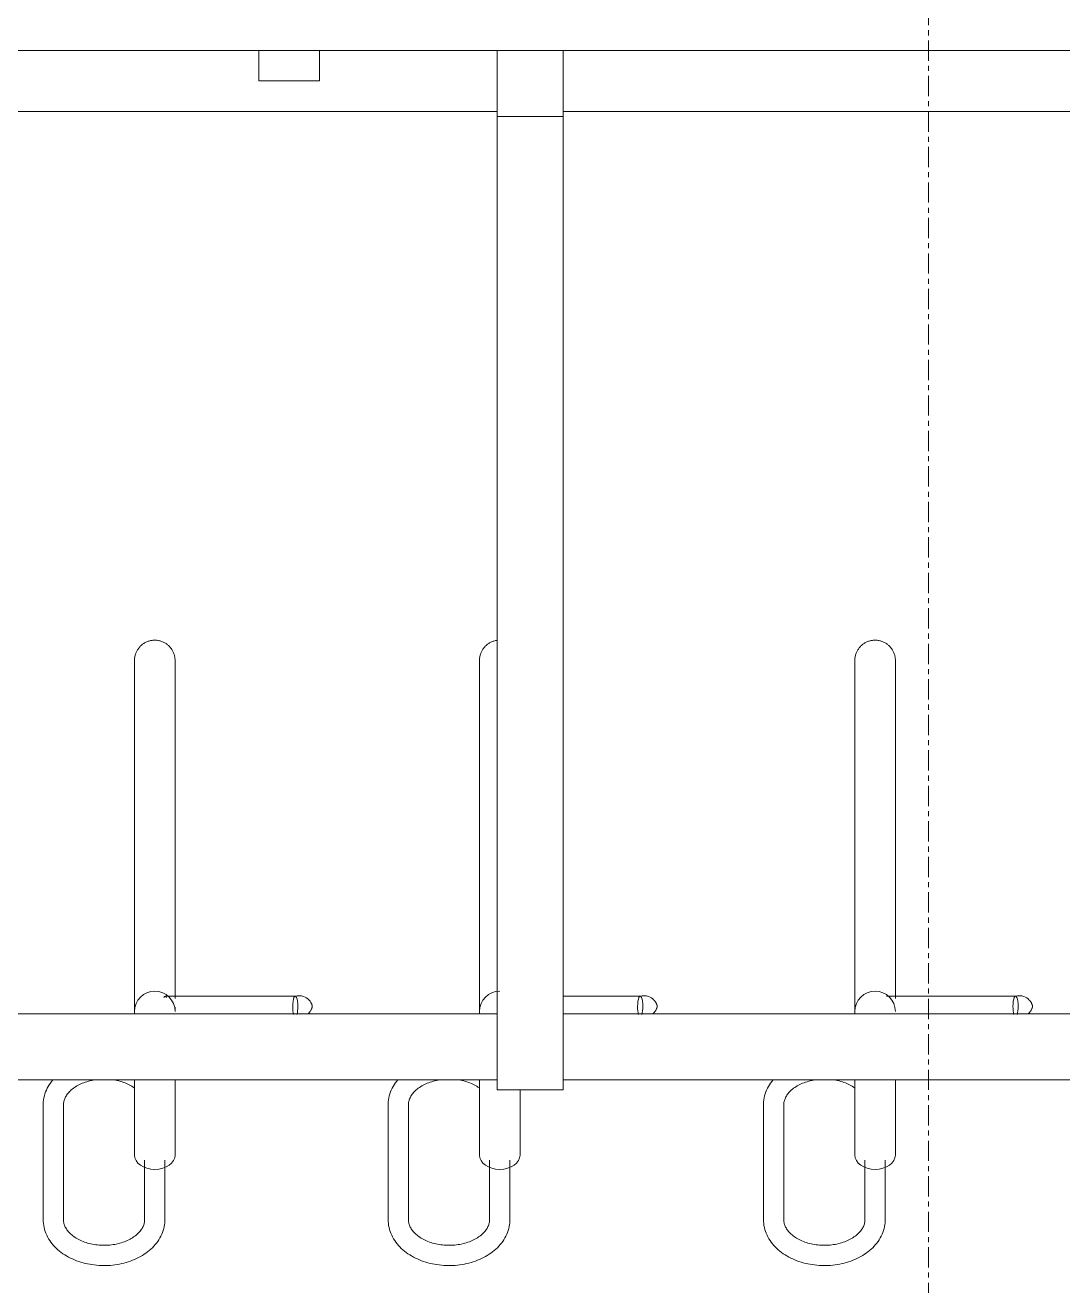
# Model space of a CAD drawing. Header units: inches. Extents: x 3268 to 7018, y 976 to 6708.
# Drawn here: x 4904.24 to 4929.81, y 3777.7 to 3808.77 of the extents above; entities that cross this region are included whole.
import ezdxf

# ---------------------------------------------------------------- set-up
doc = ezdxf.new("R2010")
doc.units = ezdxf.units.IN
doc.header["$MEASUREMENT"] = 0
doc.linetypes.add('Grid Line 1_2_', pattern=[0.875, 0.5, -0.125, 0.125, -0.125])
for name, color, linetype, lineweight in [('A-GENM', 13, 'Continuous', 9), ('I-WALL', 2, 'Continuous', 9), ('S-COLS', 52, 'Continuous', 9), ('S-GRID', 1, 'Continuous', 9)]:
    doc.layers.add(name, color=color, linetype=linetype, lineweight=lineweight)

# ---------------------------------------------------------------- blocks, each defined once
blk = doc.blocks.new('WSP_5 Points - Structure_2022_rvt-1-Overall Retail Plan Opt 2')
at = {"layer": 'S-COLS'}
h = blk.add_hatch(dxfattribs=at)
h.set_pattern_fill('FP_8', color=256, style=0, pattern_type=2)
h.set_pattern_definition([(50, (0, 0), (110.1714, -9.6389), [11.52, -126.72]), (355, (0, 0), (-21.3124, 115.5371), [9.216, -101.376]), (100.451, (9.18, -0.8), (88.86, 105.8975), [9.79, -107.695]), (46.184, (0, 30.72), (163.9282, -25.425), [17.28, -190.08]), (96.636, (13.66, 28.6), (143.563, 149.6257), [14.686, -161.543]), (351.184, (0, 30.72), (143.5647, 149.6237), [13.824, -152.064]), (21, (15.36, 23.04), (91.6851, -61.8426), [11.52, -126.72]), (326, (15.36, 23.04), (37.3733, 111.3835), [9.216, -101.376]), (71.451, (23, 17.89), (129.0588, 49.5399), [9.79, -107.695]), (37.5, (0, 0), (1.8676, 51.13223), [5.069, -95.078, 5.069, -97.843, -101.76]), (37.5, (0, 0), (1.8676, 51.13223), [-203.059, 5.069, -96.691]), (7.5, (0, 0), (40.4072, 60.5815), [5.069, -53.606, 5.069, -92.774, -38.784]), (7.5, (0, 0), (40.4072, 60.5815), [-156.518, 5.069, -33.715]), (327.5, (-34.253, 0), (81.99473, -3.46427), [5.069, -33.331, 5.069, -114.739, -158.976]), (327.5, (-34.253, 0), (81.99473, -3.46427), [-158.208, 5.069, -153.907]), (317.5, (-49.61, 0), (89.577, 15.37635), [5.069, -44.851, 5.069, -74.496, -112.896]), (317.5, (-49.61, 0), (89.577, 15.37635), [-129.485, 5.069, -107.827])])
h.paths.add_polyline_path([(4951, 3808.149), (4951, 3838.149), (4879, 3838.149), (4879, 3808.149), (4949.798, 3808.149)])
at = {"layer": 'S-COLS', "color": 250, "lineweight": 13}
for p, q in [((4885.5, 3808.149), (4915.875, 3808.149)), ((4917.5, 3808.149), (4947.875, 3808.149))]:
    blk.add_line(p, q, dxfattribs=at)
blk = doc.blocks.new('Bike File Wall - as Specified-V156-Overall Retail Plan Opt 2')
at = {"layer": 'A-GENM'}
for p, q in [((4915.875, 3806.524), (4915.875, 3808.149)), ((4917.5, 3808.149), (4915.875, 3808.149)), ((4917.5, 3808.149), (4917.5, 3806.524)), ((4915.875, 3782.524), (4915.875, 3806.524)), ((4915.875, 3806.524), (4917.5, 3806.524)), ((4917.5, 3806.524), (4917.5, 3782.524)), ((4906.938, 3792.234), (4906.938, 3785.34)), ((4906.938, 3792.234), (4906.938, 3784.399)), ((4907.938, 3785.34), (4907.938, 3792.234)), ((4907.938, 3784.803), (4907.938, 3792.234)), ((4915.438, 3792.234), (4915.438, 3785.34)), ((4915.438, 3792.234), (4915.438, 3784.399)), ((4924.688, 3792.234), (4924.688, 3785.34)), ((4924.688, 3792.234), (4924.688, 3784.399)), ((4925.688, 3785.34), (4925.688, 3792.234)), ((4925.688, 3784.803), (4925.688, 3792.234)), ((4910.9, 3784.836), (4907.696, 3784.836)), ((4919.4, 3784.836), (4917.5, 3784.836)), ((4928.65, 3784.836), (4925.471, 3784.836)), ((4915.875, 3784.399), (4885.5, 3784.399)), ((4947.875, 3784.399), (4917.5, 3784.399)), ((4915.875, 3782.774), (4885.5, 3782.774)), ((4906.938, 3782.774), (4906.938, 3780.92)), ((4907.938, 3780.92), (4907.938, 3782.774)), ((4915.438, 3782.774), (4915.438, 3780.92)), ((4947.875, 3782.774), (4917.5, 3782.774)), ((4924.688, 3782.774), (4924.688, 3780.92)), ((4925.688, 3780.92), (4925.688, 3782.774)), ((4915.875, 3782.524), (4917.5, 3782.524)), ((4916.438, 3780.92), (4916.438, 3782.524)), ((4904.688, 3782.158), (4904.688, 3779.329)), ((4905.188, 3779.329), (4905.188, 3782.158)), ((4913.188, 3782.158), (4913.188, 3779.329)), ((4913.688, 3779.329), (4913.688, 3782.158)), ((4922.438, 3782.158), (4922.438, 3779.329)), ((4922.938, 3779.329), (4922.938, 3782.158)), ((4907.188, 3780.791), (4907.188, 3779.329)), ((4907.688, 3779.329), (4907.688, 3780.791)), ((4915.688, 3780.791), (4915.688, 3779.329)), ((4916.188, 3779.329), (4916.188, 3780.791)), ((4924.938, 3780.791), (4924.938, 3779.329)), ((4925.438, 3779.329), (4925.438, 3780.791))]:
    blk.add_line(p, q, dxfattribs=at)
at = {"layer": 'A-GENM', "flags": 128}
for points in [[(4906.938, 3793.113), (4906.938, 3793.133), (4906.939, 3793.153), (4906.941, 3793.173), (4906.944, 3793.192), (4906.948, 3793.212), (4906.952, 3793.232), (4906.957, 3793.251), (4906.963, 3793.27), (4906.97, 3793.289), (4906.977, 3793.307), (4906.985, 3793.326), (4906.994, 3793.344), (4907.004, 3793.361), (4907.014, 3793.378), (4907.025, 3793.395), (4907.037, 3793.411), (4907.049, 3793.427), (4907.062, 3793.442), (4907.075, 3793.457), (4907.089, 3793.471), (4907.104, 3793.485), (4907.119, 3793.498), (4907.135, 3793.511), (4907.151, 3793.522), (4907.168, 3793.533), (4907.185, 3793.544), (4907.202, 3793.554), (4907.22, 3793.563), (4907.238, 3793.571), (4907.257, 3793.579), (4907.275, 3793.586), (4907.294, 3793.592), (4907.314, 3793.597), (4907.333, 3793.602), (4907.353, 3793.605), (4907.373, 3793.608), (4907.393, 3793.611), (4907.412, 3793.612), (4907.432, 3793.613), (4907.452, 3793.613), (4907.472, 3793.612), (4907.492, 3793.61), (4907.512, 3793.607), (4907.532, 3793.604), (4907.551, 3793.6), (4907.571, 3793.595), (4907.59, 3793.589), (4907.609, 3793.583), (4907.628, 3793.575), (4907.646, 3793.567), (4907.664, 3793.559), (4907.682, 3793.549), (4907.699, 3793.539), (4907.716, 3793.528), (4907.732, 3793.517), (4907.748, 3793.505), (4907.763, 3793.492), (4907.778, 3793.479), (4907.793, 3793.465), (4907.807, 3793.45), (4907.82, 3793.435), (4907.832, 3793.42), (4907.844, 3793.404), (4907.856, 3793.387), (4907.866, 3793.37), (4907.876, 3793.353), (4907.886, 3793.335), (4907.894, 3793.317), (4907.902, 3793.299), (4907.909, 3793.28), (4907.915, 3793.261), (4907.921, 3793.242), (4907.926, 3793.223), (4907.93, 3793.203), (4907.933, 3793.183), (4907.935, 3793.163), (4907.937, 3793.144), (4907.938, 3793.124), (4907.938, 3793.113)], [(4915.438, 3793.113), (4915.438, 3793.133), (4915.439, 3793.153), (4915.441, 3793.173), (4915.444, 3793.192), (4915.448, 3793.212), (4915.452, 3793.232), (4915.457, 3793.251), (4915.463, 3793.27), (4915.47, 3793.289), (4915.477, 3793.307), (4915.485, 3793.326), (4915.494, 3793.344), (4915.504, 3793.361), (4915.514, 3793.378), (4915.525, 3793.395), (4915.537, 3793.411), (4915.549, 3793.427), (4915.562, 3793.442), (4915.575, 3793.457), (4915.589, 3793.471), (4915.604, 3793.485), (4915.619, 3793.498), (4915.635, 3793.511), (4915.651, 3793.522), (4915.668, 3793.533), (4915.685, 3793.544), (4915.702, 3793.554), (4915.72, 3793.563), (4915.738, 3793.571), (4915.757, 3793.579), (4915.775, 3793.586), (4915.794, 3793.592), (4915.814, 3793.597), (4915.833, 3793.602), (4915.853, 3793.605), (4915.873, 3793.608)], [(4924.688, 3793.113), (4924.688, 3793.133), (4924.689, 3793.153), (4924.691, 3793.173), (4924.694, 3793.192), (4924.698, 3793.212), (4924.702, 3793.232), (4924.707, 3793.251), (4924.713, 3793.27), (4924.72, 3793.289), (4924.727, 3793.307), (4924.735, 3793.326), (4924.744, 3793.344), (4924.754, 3793.361), (4924.764, 3793.378), (4924.775, 3793.395), (4924.787, 3793.411), (4924.799, 3793.427), (4924.812, 3793.442), (4924.825, 3793.457), (4924.839, 3793.471), (4924.854, 3793.485), (4924.869, 3793.498), (4924.885, 3793.511), (4924.901, 3793.522), (4924.918, 3793.533), (4924.935, 3793.544), (4924.952, 3793.554), (4924.97, 3793.563), (4924.988, 3793.571), (4925.007, 3793.579), (4925.025, 3793.586), (4925.044, 3793.592), (4925.064, 3793.597), (4925.083, 3793.602), (4925.103, 3793.605), (4925.123, 3793.608), (4925.143, 3793.611), (4925.162, 3793.612), (4925.182, 3793.613), (4925.202, 3793.613), (4925.222, 3793.612), (4925.242, 3793.61), (4925.262, 3793.607), (4925.282, 3793.604), (4925.301, 3793.6), (4925.321, 3793.595), (4925.34, 3793.589), (4925.359, 3793.583), (4925.378, 3793.575), (4925.396, 3793.567), (4925.414, 3793.559), (4925.432, 3793.549), (4925.449, 3793.539), (4925.466, 3793.528), (4925.482, 3793.517), (4925.498, 3793.505), (4925.513, 3793.492), (4925.528, 3793.479), (4925.543, 3793.465), (4925.557, 3793.45), (4925.57, 3793.435), (4925.582, 3793.42), (4925.594, 3793.404), (4925.606, 3793.387), (4925.616, 3793.37), (4925.626, 3793.353), (4925.636, 3793.335), (4925.644, 3793.317), (4925.652, 3793.299), (4925.659, 3793.28), (4925.665, 3793.261), (4925.671, 3793.242), (4925.676, 3793.223), (4925.68, 3793.203), (4925.683, 3793.183), (4925.685, 3793.163), (4925.687, 3793.144), (4925.688, 3793.124), (4925.688, 3793.113)], [(4906.938, 3792.234), (4906.938, 3792.317), (4906.938, 3792.397), (4906.938, 3792.473), (4906.938, 3792.545), (4906.938, 3792.613), (4906.938, 3792.677), (4906.938, 3792.738), (4906.938, 3792.794), (4906.938, 3792.845), (4906.938, 3792.893), (4906.938, 3792.936), (4906.938, 3792.974), (4906.938, 3793.008), (4906.938, 3793.037), (4906.938, 3793.061), (4906.938, 3793.081), (4906.938, 3793.096), (4906.938, 3793.106), (4906.938, 3793.112), (4906.938, 3793.113)], [(4906.938, 3793.113), (4906.938, 3793.11), (4906.938, 3793.103), (4906.938, 3793.091), (4906.938, 3793.074), (4906.938, 3793.053), (4906.938, 3793.027), (4906.938, 3792.996), (4906.938, 3792.96), (4906.938, 3792.92), (4906.938, 3792.876), (4906.938, 3792.827), (4906.938, 3792.774), (4906.938, 3792.716), (4906.938, 3792.654), (4906.938, 3792.589), (4906.938, 3792.519), (4906.938, 3792.445), (4906.938, 3792.368), (4906.938, 3792.287), (4906.938, 3792.234)], [(4907.938, 3792.234), (4907.938, 3792.317), (4907.938, 3792.397), (4907.938, 3792.473), (4907.938, 3792.545), (4907.938, 3792.613), (4907.938, 3792.677), (4907.938, 3792.738), (4907.938, 3792.794), (4907.938, 3792.845), (4907.938, 3792.893), (4907.938, 3792.936), (4907.938, 3792.974), (4907.938, 3793.008), (4907.938, 3793.037), (4907.938, 3793.061), (4907.938, 3793.081), (4907.938, 3793.096), (4907.938, 3793.106), (4907.938, 3793.112), (4907.938, 3793.113)], [(4907.938, 3793.113), (4907.938, 3793.11), (4907.938, 3793.103), (4907.938, 3793.091), (4907.938, 3793.074), (4907.938, 3793.053), (4907.938, 3793.027), (4907.938, 3792.996), (4907.938, 3792.96), (4907.938, 3792.92), (4907.938, 3792.876), (4907.938, 3792.827), (4907.938, 3792.774), (4907.938, 3792.716), (4907.938, 3792.654), (4907.938, 3792.589), (4907.938, 3792.519), (4907.938, 3792.445), (4907.938, 3792.368), (4907.938, 3792.287), (4907.938, 3792.234)], [(4915.438, 3792.234), (4915.438, 3792.317), (4915.438, 3792.397), (4915.438, 3792.473), (4915.438, 3792.545), (4915.438, 3792.613), (4915.438, 3792.677), (4915.438, 3792.738), (4915.438, 3792.794), (4915.438, 3792.845), (4915.438, 3792.893), (4915.438, 3792.936), (4915.438, 3792.974), (4915.438, 3793.008), (4915.438, 3793.037), (4915.438, 3793.061), (4915.438, 3793.081), (4915.438, 3793.096), (4915.438, 3793.106), (4915.438, 3793.112), (4915.438, 3793.113)], [(4915.438, 3793.113), (4915.438, 3793.11), (4915.438, 3793.103), (4915.438, 3793.091), (4915.438, 3793.074), (4915.438, 3793.053), (4915.438, 3793.027), (4915.438, 3792.996), (4915.438, 3792.96), (4915.438, 3792.92), (4915.438, 3792.876), (4915.438, 3792.827), (4915.438, 3792.774), (4915.438, 3792.716), (4915.438, 3792.654), (4915.438, 3792.589), (4915.438, 3792.519), (4915.438, 3792.445), (4915.438, 3792.368), (4915.438, 3792.287), (4915.438, 3792.234)], [(4924.688, 3792.234), (4924.688, 3792.317), (4924.688, 3792.397), (4924.688, 3792.473), (4924.688, 3792.545), (4924.688, 3792.613), (4924.688, 3792.677), (4924.688, 3792.738), (4924.688, 3792.794), (4924.688, 3792.845), (4924.688, 3792.893), (4924.688, 3792.936), (4924.688, 3792.974), (4924.688, 3793.008), (4924.688, 3793.037), (4924.688, 3793.061), (4924.688, 3793.081), (4924.688, 3793.096), (4924.688, 3793.106), (4924.688, 3793.112), (4924.688, 3793.113)], [(4924.688, 3793.113), (4924.688, 3793.11), (4924.688, 3793.103), (4924.688, 3793.091), (4924.688, 3793.074), (4924.688, 3793.053), (4924.688, 3793.027), (4924.688, 3792.996), (4924.688, 3792.96), (4924.688, 3792.92), (4924.688, 3792.876), (4924.688, 3792.827), (4924.688, 3792.774), (4924.688, 3792.716), (4924.688, 3792.654), (4924.688, 3792.589), (4924.688, 3792.519), (4924.688, 3792.445), (4924.688, 3792.368), (4924.688, 3792.287), (4924.688, 3792.234)], [(4925.688, 3792.234), (4925.688, 3792.317), (4925.688, 3792.397), (4925.688, 3792.473), (4925.688, 3792.545), (4925.688, 3792.613), (4925.688, 3792.677), (4925.688, 3792.738), (4925.688, 3792.794), (4925.688, 3792.845), (4925.688, 3792.893), (4925.688, 3792.936), (4925.688, 3792.974), (4925.688, 3793.008), (4925.688, 3793.037), (4925.688, 3793.061), (4925.688, 3793.081), (4925.688, 3793.096), (4925.688, 3793.106), (4925.688, 3793.112), (4925.688, 3793.113)], [(4925.688, 3793.113), (4925.688, 3793.11), (4925.688, 3793.103), (4925.688, 3793.091), (4925.688, 3793.074), (4925.688, 3793.053), (4925.688, 3793.027), (4925.688, 3792.996), (4925.688, 3792.96), (4925.688, 3792.92), (4925.688, 3792.876), (4925.688, 3792.827), (4925.688, 3792.774), (4925.688, 3792.716), (4925.688, 3792.654), (4925.688, 3792.589), (4925.688, 3792.519), (4925.688, 3792.445), (4925.688, 3792.368), (4925.688, 3792.287), (4925.688, 3792.234)], [(4906.938, 3784.698), (4906.938, 3784.747), (4906.938, 3784.8), (4906.938, 3784.858), (4906.938, 3784.919), (4906.938, 3784.985), (4906.938, 3785.055), (4906.938, 3785.128), (4906.938, 3785.206), (4906.938, 3785.287), (4906.938, 3785.34)], [(4907.938, 3785.34), (4907.938, 3785.257), (4907.938, 3785.177), (4907.938, 3785.101), (4907.938, 3785.029), (4907.938, 3784.961), (4907.938, 3784.896), (4907.938, 3784.836), (4907.938, 3784.78)], [(4915.438, 3784.521), (4915.438, 3784.547), (4915.438, 3784.578), (4915.438, 3784.613), (4915.438, 3784.653), (4915.438, 3784.698), (4915.438, 3784.747), (4915.438, 3784.8), (4915.438, 3784.858), (4915.438, 3784.919), (4915.438, 3784.985), (4915.438, 3785.055), (4915.438, 3785.128), (4915.438, 3785.206), (4915.438, 3785.287), (4915.438, 3785.34)], [(4924.688, 3784.521), (4924.688, 3784.547), (4924.688, 3784.578), (4924.688, 3784.613), (4924.688, 3784.653), (4924.688, 3784.698), (4924.688, 3784.747), (4924.688, 3784.8), (4924.688, 3784.858), (4924.688, 3784.919), (4924.688, 3784.985), (4924.688, 3785.055), (4924.688, 3785.128), (4924.688, 3785.206), (4924.688, 3785.287), (4924.688, 3785.34)], [(4925.688, 3785.34), (4925.688, 3785.257), (4925.688, 3785.177), (4925.688, 3785.101), (4925.688, 3785.029), (4925.688, 3784.961), (4925.688, 3784.896), (4925.688, 3784.836), (4925.688, 3784.78)], [(4910.896, 3784.835), (4910.946, 3784.846), (4911, 3784.848), (4911.052, 3784.842), (4911.101, 3784.83), (4911.143, 3784.812), (4911.179, 3784.792), (4911.207, 3784.77), (4911.23, 3784.75), (4911.248, 3784.731), (4911.263, 3784.713), (4911.274, 3784.698), (4911.283, 3784.684), (4911.29, 3784.671), (4911.295, 3784.66), (4911.3, 3784.65), (4911.304, 3784.642), (4911.307, 3784.634), (4911.309, 3784.627), (4911.311, 3784.622), (4911.312, 3784.616), (4911.314, 3784.612), (4911.315, 3784.608), (4911.316, 3784.604), (4911.316, 3784.601), (4911.317, 3784.598), (4911.317, 3784.596), (4911.318, 3784.594), (4911.318, 3784.593), (4911.318, 3784.591), (4911.318, 3784.59), (4911.318, 3784.589), (4911.318, 3784.588), (4911.318, 3784.588), (4911.319, 3784.587), (4911.319, 3784.587)], [(4919.396, 3784.835), (4919.446, 3784.846), (4919.5, 3784.848), (4919.552, 3784.842), (4919.601, 3784.83), (4919.643, 3784.812), (4919.679, 3784.792), (4919.707, 3784.77), (4919.73, 3784.75), (4919.748, 3784.731), (4919.763, 3784.713), (4919.774, 3784.698), (4919.783, 3784.684), (4919.79, 3784.671), (4919.795, 3784.66), (4919.8, 3784.65), (4919.804, 3784.642), (4919.807, 3784.634), (4919.809, 3784.627), (4919.811, 3784.622), (4919.812, 3784.616), (4919.814, 3784.612), (4919.815, 3784.608), (4919.816, 3784.604), (4919.816, 3784.601), (4919.817, 3784.598), (4919.817, 3784.596), (4919.818, 3784.594), (4919.818, 3784.593), (4919.818, 3784.591), (4919.818, 3784.59), (4919.818, 3784.589), (4919.818, 3784.588), (4919.818, 3784.588), (4919.819, 3784.587), (4919.819, 3784.587)], [(4928.646, 3784.835), (4928.696, 3784.846), (4928.75, 3784.848), (4928.802, 3784.842), (4928.851, 3784.83), (4928.893, 3784.812), (4928.929, 3784.792), (4928.957, 3784.77), (4928.98, 3784.75), (4928.998, 3784.731), (4929.013, 3784.713), (4929.024, 3784.698), (4929.033, 3784.684), (4929.04, 3784.671), (4929.045, 3784.66), (4929.05, 3784.65), (4929.054, 3784.642), (4929.057, 3784.634), (4929.059, 3784.627), (4929.061, 3784.622), (4929.062, 3784.616), (4929.064, 3784.612), (4929.065, 3784.608), (4929.066, 3784.604), (4929.066, 3784.601), (4929.067, 3784.598), (4929.067, 3784.596), (4929.068, 3784.594), (4929.068, 3784.593), (4929.068, 3784.591), (4929.068, 3784.59), (4929.068, 3784.589), (4929.068, 3784.588), (4929.068, 3784.588), (4929.069, 3784.587), (4929.069, 3784.587)], [(4907.938, 3784.566), (4907.938, 3784.537), (4907.938, 3784.512)], [(4911.207, 3784.402), (4911.23, 3784.422), (4911.248, 3784.441), (4911.263, 3784.459), (4911.274, 3784.474), (4911.283, 3784.488), (4911.29, 3784.501), (4911.295, 3784.512), (4911.3, 3784.522), (4911.304, 3784.53), (4911.307, 3784.538), (4911.309, 3784.545), (4911.311, 3784.551), (4911.312, 3784.556), (4911.314, 3784.56), (4911.315, 3784.564), (4911.316, 3784.568), (4911.316, 3784.571), (4911.317, 3784.574), (4911.317, 3784.576), (4911.318, 3784.578), (4911.318, 3784.58), (4911.318, 3784.581), (4911.318, 3784.582), (4911.318, 3784.583), (4911.318, 3784.584), (4911.318, 3784.585), (4911.319, 3784.585), (4911.319, 3784.585)], [(4919.707, 3784.402), (4919.73, 3784.422), (4919.748, 3784.441), (4919.763, 3784.459), (4919.774, 3784.474), (4919.783, 3784.488), (4919.79, 3784.501), (4919.795, 3784.512), (4919.8, 3784.522), (4919.804, 3784.53), (4919.807, 3784.538), (4919.809, 3784.545), (4919.811, 3784.551), (4919.812, 3784.556), (4919.814, 3784.56), (4919.815, 3784.564), (4919.816, 3784.568), (4919.816, 3784.571), (4919.817, 3784.574), (4919.817, 3784.576), (4919.818, 3784.578), (4919.818, 3784.58), (4919.818, 3784.581), (4919.818, 3784.582), (4919.818, 3784.583), (4919.818, 3784.584), (4919.818, 3784.585), (4919.819, 3784.585), (4919.819, 3784.585)], [(4928.957, 3784.402), (4928.98, 3784.422), (4928.998, 3784.441), (4929.013, 3784.459), (4929.024, 3784.474), (4929.033, 3784.488), (4929.04, 3784.501), (4929.045, 3784.512), (4929.05, 3784.522), (4929.054, 3784.53), (4929.057, 3784.538), (4929.059, 3784.545), (4929.061, 3784.551), (4929.062, 3784.556), (4929.064, 3784.56), (4929.065, 3784.564), (4929.066, 3784.568), (4929.066, 3784.571), (4929.067, 3784.574), (4929.067, 3784.576), (4929.068, 3784.578), (4929.068, 3784.58), (4929.068, 3784.581), (4929.068, 3784.582), (4929.068, 3784.583), (4929.068, 3784.584), (4929.068, 3784.585), (4929.069, 3784.585), (4929.069, 3784.585)], [(4915.443, 3784.391), (4915.44, 3784.41), (4915.439, 3784.43), (4915.438, 3784.45), (4915.438, 3784.461)], [(4924.693, 3784.391), (4924.69, 3784.41), (4924.689, 3784.43), (4924.688, 3784.45), (4924.688, 3784.461)], [(4904.926, 3782.775), (4904.894, 3782.736), (4904.864, 3782.695), (4904.836, 3782.653), (4904.81, 3782.61), (4904.787, 3782.566), (4904.765, 3782.521), (4904.747, 3782.475), (4904.73, 3782.428), (4904.716, 3782.38), (4904.705, 3782.332), (4904.697, 3782.283), (4904.691, 3782.234), (4904.688, 3782.184), (4904.688, 3782.158)], [(4905.188, 3782.158), (4905.188, 3782.179), (4905.19, 3782.2), (4905.193, 3782.222), (4905.198, 3782.243), (4905.203, 3782.264), (4905.21, 3782.286), (4905.218, 3782.308), (4905.228, 3782.33), (4905.239, 3782.352), (4905.251, 3782.374), (4905.265, 3782.396), (4905.28, 3782.418), (4905.297, 3782.44), (4905.316, 3782.461), (4905.336, 3782.483), (4905.357, 3782.504), (4905.38, 3782.525), (4905.405, 3782.546), (4905.431, 3782.566), (4905.458, 3782.586), (4905.487, 3782.605), (4905.518, 3782.623), (4905.549, 3782.641), (4905.582, 3782.658), (4905.616, 3782.674), (4905.651, 3782.689), (4905.687, 3782.703), (4905.724, 3782.717), (4905.762, 3782.729), (4905.801, 3782.741), (4905.841, 3782.751), (4905.881, 3782.76), (4905.922, 3782.768), (4905.964, 3782.775)], [(4906.431, 3782.772), (4906.472, 3782.764), (4906.513, 3782.756), (4906.553, 3782.746), (4906.593, 3782.735), (4906.631, 3782.724), (4906.669, 3782.711), (4906.705, 3782.697), (4906.741, 3782.682), (4906.776, 3782.667), (4906.809, 3782.65), (4906.841, 3782.633), (4906.872, 3782.615), (4906.902, 3782.596), (4906.93, 3782.577)], [(4913.426, 3782.775), (4913.394, 3782.736), (4913.364, 3782.695), (4913.336, 3782.653), (4913.31, 3782.61), (4913.287, 3782.566), (4913.265, 3782.521), (4913.247, 3782.475), (4913.23, 3782.428), (4913.216, 3782.38), (4913.205, 3782.332), (4913.197, 3782.283), (4913.191, 3782.234), (4913.188, 3782.184), (4913.188, 3782.158)], [(4913.688, 3782.158), (4913.688, 3782.179), (4913.69, 3782.2), (4913.693, 3782.222), (4913.698, 3782.243), (4913.703, 3782.264), (4913.71, 3782.286), (4913.718, 3782.308), (4913.728, 3782.33), (4913.739, 3782.352), (4913.751, 3782.374), (4913.765, 3782.396), (4913.78, 3782.418), (4913.797, 3782.44), (4913.816, 3782.461), (4913.836, 3782.483), (4913.857, 3782.504), (4913.88, 3782.525), (4913.905, 3782.546), (4913.931, 3782.566), (4913.958, 3782.586), (4913.987, 3782.605), (4914.018, 3782.623), (4914.049, 3782.641), (4914.082, 3782.658), (4914.116, 3782.674), (4914.151, 3782.689), (4914.187, 3782.703), (4914.224, 3782.717), (4914.262, 3782.729), (4914.301, 3782.741), (4914.341, 3782.751), (4914.381, 3782.76), (4914.422, 3782.768), (4914.464, 3782.775)], [(4914.931, 3782.772), (4914.972, 3782.764), (4915.013, 3782.756), (4915.053, 3782.746), (4915.093, 3782.735), (4915.131, 3782.724), (4915.169, 3782.711), (4915.205, 3782.697), (4915.241, 3782.682), (4915.276, 3782.667), (4915.309, 3782.65), (4915.341, 3782.633), (4915.372, 3782.615), (4915.402, 3782.596), (4915.43, 3782.577)], [(4922.676, 3782.775), (4922.644, 3782.736), (4922.614, 3782.695), (4922.586, 3782.653), (4922.56, 3782.61), (4922.537, 3782.566), (4922.515, 3782.521), (4922.497, 3782.475), (4922.48, 3782.428), (4922.466, 3782.38), (4922.455, 3782.332), (4922.447, 3782.283), (4922.441, 3782.234), (4922.438, 3782.184), (4922.438, 3782.158)], [(4922.938, 3782.158), (4922.938, 3782.179), (4922.94, 3782.2), (4922.943, 3782.222), (4922.948, 3782.243), (4922.953, 3782.264), (4922.96, 3782.286), (4922.968, 3782.308), (4922.978, 3782.33), (4922.989, 3782.352), (4923.001, 3782.374), (4923.015, 3782.396), (4923.03, 3782.418), (4923.047, 3782.44), (4923.066, 3782.461), (4923.086, 3782.483), (4923.107, 3782.504), (4923.13, 3782.525), (4923.155, 3782.546), (4923.181, 3782.566), (4923.208, 3782.586), (4923.237, 3782.605), (4923.268, 3782.623), (4923.299, 3782.641), (4923.332, 3782.658), (4923.366, 3782.674), (4923.401, 3782.689), (4923.437, 3782.703), (4923.474, 3782.717), (4923.512, 3782.729), (4923.551, 3782.741), (4923.591, 3782.751), (4923.631, 3782.76), (4923.672, 3782.768), (4923.714, 3782.775)], [(4924.181, 3782.772), (4924.222, 3782.764), (4924.263, 3782.756), (4924.303, 3782.746), (4924.343, 3782.735), (4924.381, 3782.724), (4924.419, 3782.711), (4924.455, 3782.697), (4924.491, 3782.682), (4924.526, 3782.667), (4924.559, 3782.65), (4924.591, 3782.633), (4924.622, 3782.615), (4924.652, 3782.596), (4924.68, 3782.577)], [(4904.688, 3779.329), (4904.689, 3779.28), (4904.693, 3779.231), (4904.7, 3779.182), (4904.71, 3779.133), (4904.722, 3779.085), (4904.737, 3779.037), (4904.755, 3778.991), (4904.775, 3778.945), (4904.797, 3778.901), (4904.822, 3778.857), (4904.849, 3778.814), (4904.878, 3778.773), (4904.909, 3778.733), (4904.942, 3778.694), (4904.977, 3778.656), (4905.013, 3778.62), (4905.051, 3778.585), (4905.091, 3778.552), (4905.133, 3778.52), (4905.175, 3778.489), (4905.22, 3778.46), (4905.265, 3778.432), (4905.312, 3778.406), (4905.36, 3778.381), (4905.409, 3778.358), (4905.459, 3778.336), (4905.51, 3778.316), (4905.562, 3778.297), (4905.615, 3778.28), (4905.669, 3778.264), (4905.723, 3778.25), (4905.778, 3778.238), (4905.833, 3778.227), (4905.889, 3778.218), (4905.945, 3778.21), (4906.002, 3778.204), (4906.058, 3778.2), (4906.115, 3778.197), (4906.172, 3778.196), (4906.23, 3778.196), (4906.287, 3778.198), (4906.343, 3778.201), (4906.4, 3778.207), (4906.456, 3778.214), (4906.513, 3778.222), (4906.568, 3778.232), (4906.623, 3778.244), (4906.678, 3778.257), (4906.732, 3778.271), (4906.785, 3778.288), (4906.837, 3778.306), (4906.889, 3778.325), (4906.94, 3778.346), (4906.989, 3778.368), (4907.038, 3778.392), (4907.085, 3778.418), (4907.132, 3778.445), (4907.177, 3778.473), (4907.22, 3778.503), (4907.262, 3778.534), (4907.303, 3778.567), (4907.342, 3778.601), (4907.38, 3778.637), (4907.415, 3778.674), (4907.449, 3778.712), (4907.481, 3778.751), (4907.511, 3778.792), (4907.54, 3778.834), (4907.565, 3778.877), (4907.589, 3778.921), (4907.61, 3778.966), (4907.629, 3779.012), (4907.645, 3779.059), (4907.659, 3779.107), (4907.67, 3779.155), (4907.679, 3779.204), (4907.685, 3779.253), (4907.687, 3779.303), (4907.688, 3779.329)], [(4907.188, 3779.329), (4907.187, 3779.308), (4907.185, 3779.287), (4907.182, 3779.266), (4907.178, 3779.244), (4907.173, 3779.223), (4907.166, 3779.201), (4907.158, 3779.179), (4907.148, 3779.157), (4907.137, 3779.135), (4907.125, 3779.113), (4907.111, 3779.091), (4907.095, 3779.069), (4907.078, 3779.047), (4907.06, 3779.026), (4907.04, 3779.004), (4907.018, 3778.983), (4906.995, 3778.962), (4906.971, 3778.941), (4906.945, 3778.921), (4906.917, 3778.901), (4906.888, 3778.882), (4906.858, 3778.864), (4906.827, 3778.846), (4906.794, 3778.829), (4906.76, 3778.813), (4906.725, 3778.798), (4906.689, 3778.784), (4906.651, 3778.77), (4906.613, 3778.758), (4906.575, 3778.747), (4906.535, 3778.736), (4906.494, 3778.727), (4906.453, 3778.719), (4906.412, 3778.712), (4906.37, 3778.706), (4906.328, 3778.702), (4906.285, 3778.699), (4906.242, 3778.696), (4906.199, 3778.696), (4906.157, 3778.696), (4906.114, 3778.697), (4906.071, 3778.7), (4906.028, 3778.704), (4905.986, 3778.709), (4905.945, 3778.715), (4905.903, 3778.723), (4905.863, 3778.731), (4905.822, 3778.741), (4905.783, 3778.752), (4905.745, 3778.763), (4905.707, 3778.776), (4905.67, 3778.79), (4905.635, 3778.805), (4905.6, 3778.821), (4905.567, 3778.837), (4905.534, 3778.854), (4905.503, 3778.872), (4905.474, 3778.891), (4905.446, 3778.91), (4905.419, 3778.93), (4905.394, 3778.951), (4905.37, 3778.971), (4905.347, 3778.993), (4905.326, 3779.014), (4905.307, 3779.036), (4905.289, 3779.058), (4905.273, 3779.08), (4905.258, 3779.102), (4905.245, 3779.124), (4905.233, 3779.146), (4905.223, 3779.167), (4905.214, 3779.189), (4905.207, 3779.211), (4905.2, 3779.233), (4905.195, 3779.254), (4905.192, 3779.275), (4905.189, 3779.297), (4905.188, 3779.318), (4905.188, 3779.329)], [(4913.188, 3779.329), (4913.189, 3779.28), (4913.193, 3779.231), (4913.2, 3779.182), (4913.21, 3779.133), (4913.222, 3779.085), (4913.237, 3779.037), (4913.255, 3778.991), (4913.275, 3778.945), (4913.297, 3778.901), (4913.322, 3778.857), (4913.349, 3778.814), (4913.378, 3778.773), (4913.409, 3778.733), (4913.442, 3778.694), (4913.477, 3778.656), (4913.513, 3778.62), (4913.551, 3778.585), (4913.591, 3778.552), (4913.633, 3778.52), (4913.675, 3778.489), (4913.72, 3778.46), (4913.765, 3778.432), (4913.812, 3778.406), (4913.86, 3778.381), (4913.909, 3778.358), (4913.959, 3778.336), (4914.01, 3778.316), (4914.062, 3778.297), (4914.115, 3778.28), (4914.169, 3778.264), (4914.223, 3778.25), (4914.278, 3778.238), (4914.333, 3778.227), (4914.389, 3778.218), (4914.445, 3778.21), (4914.502, 3778.204), (4914.558, 3778.2), (4914.615, 3778.197), (4914.672, 3778.196), (4914.73, 3778.196), (4914.787, 3778.198), (4914.843, 3778.201), (4914.9, 3778.207), (4914.956, 3778.214), (4915.013, 3778.222), (4915.068, 3778.232), (4915.123, 3778.244), (4915.178, 3778.257), (4915.232, 3778.271), (4915.285, 3778.288), (4915.337, 3778.306), (4915.389, 3778.325), (4915.44, 3778.346), (4915.489, 3778.368), (4915.538, 3778.392), (4915.585, 3778.418), (4915.632, 3778.445), (4915.677, 3778.473), (4915.72, 3778.503), (4915.762, 3778.534), (4915.803, 3778.567), (4915.842, 3778.601), (4915.88, 3778.637), (4915.915, 3778.674), (4915.949, 3778.712), (4915.981, 3778.751), (4916.011, 3778.792), (4916.04, 3778.834), (4916.065, 3778.877), (4916.089, 3778.921), (4916.11, 3778.966), (4916.129, 3779.012), (4916.145, 3779.059), (4916.159, 3779.107), (4916.17, 3779.155), (4916.179, 3779.204), (4916.185, 3779.253), (4916.187, 3779.303), (4916.188, 3779.329)], [(4915.688, 3779.329), (4915.687, 3779.308), (4915.685, 3779.287), (4915.682, 3779.266), (4915.678, 3779.244), (4915.673, 3779.223), (4915.666, 3779.201), (4915.658, 3779.179), (4915.648, 3779.157), (4915.637, 3779.135), (4915.625, 3779.113), (4915.611, 3779.091), (4915.595, 3779.069), (4915.578, 3779.047), (4915.56, 3779.026), (4915.54, 3779.004), (4915.518, 3778.983), (4915.495, 3778.962), (4915.471, 3778.941), (4915.445, 3778.921), (4915.417, 3778.901), (4915.388, 3778.882), (4915.358, 3778.864), (4915.327, 3778.846), (4915.294, 3778.829), (4915.26, 3778.813), (4915.225, 3778.798), (4915.189, 3778.784), (4915.151, 3778.77), (4915.113, 3778.758), (4915.075, 3778.747), (4915.035, 3778.736), (4914.994, 3778.727), (4914.953, 3778.719), (4914.912, 3778.712), (4914.87, 3778.706), (4914.828, 3778.702), (4914.785, 3778.699), (4914.742, 3778.696), (4914.699, 3778.696), (4914.657, 3778.696), (4914.614, 3778.697), (4914.571, 3778.7), (4914.528, 3778.704), (4914.486, 3778.709), (4914.445, 3778.715), (4914.403, 3778.723), (4914.363, 3778.731), (4914.322, 3778.741), (4914.283, 3778.752), (4914.245, 3778.763), (4914.207, 3778.776), (4914.17, 3778.79), (4914.135, 3778.805), (4914.1, 3778.821), (4914.067, 3778.837), (4914.034, 3778.854), (4914.003, 3778.872), (4913.974, 3778.891), (4913.946, 3778.91), (4913.919, 3778.93), (4913.894, 3778.951), (4913.87, 3778.971), (4913.847, 3778.993), (4913.826, 3779.014), (4913.807, 3779.036), (4913.789, 3779.058), (4913.773, 3779.08), (4913.758, 3779.102), (4913.745, 3779.124), (4913.733, 3779.146), (4913.723, 3779.167), (4913.714, 3779.189), (4913.707, 3779.211), (4913.7, 3779.233), (4913.695, 3779.254), (4913.692, 3779.275), (4913.689, 3779.297), (4913.688, 3779.318), (4913.688, 3779.329)], [(4922.438, 3779.329), (4922.439, 3779.28), (4922.443, 3779.231), (4922.45, 3779.182), (4922.46, 3779.133), (4922.472, 3779.085), (4922.487, 3779.037), (4922.505, 3778.991), (4922.525, 3778.945), (4922.547, 3778.901), (4922.572, 3778.857), (4922.599, 3778.814), (4922.628, 3778.773), (4922.659, 3778.733), (4922.692, 3778.694), (4922.727, 3778.656), (4922.763, 3778.62), (4922.801, 3778.585), (4922.841, 3778.552), (4922.883, 3778.52), (4922.925, 3778.489), (4922.97, 3778.46), (4923.015, 3778.432), (4923.062, 3778.406), (4923.11, 3778.381), (4923.159, 3778.358), (4923.209, 3778.336), (4923.26, 3778.316), (4923.312, 3778.297), (4923.365, 3778.28), (4923.419, 3778.264), (4923.473, 3778.25), (4923.528, 3778.238), (4923.583, 3778.227), (4923.639, 3778.218), (4923.695, 3778.21), (4923.752, 3778.204), (4923.808, 3778.2), (4923.865, 3778.197), (4923.922, 3778.196), (4923.98, 3778.196), (4924.037, 3778.198), (4924.093, 3778.201), (4924.15, 3778.207), (4924.206, 3778.214), (4924.263, 3778.222), (4924.318, 3778.232), (4924.373, 3778.244), (4924.428, 3778.257), (4924.482, 3778.271), (4924.535, 3778.288), (4924.587, 3778.306), (4924.639, 3778.325), (4924.69, 3778.346), (4924.739, 3778.368), (4924.788, 3778.392), (4924.835, 3778.418), (4924.882, 3778.445), (4924.927, 3778.473), (4924.97, 3778.503), (4925.012, 3778.534), (4925.053, 3778.567), (4925.092, 3778.601), (4925.13, 3778.637), (4925.165, 3778.674), (4925.199, 3778.712), (4925.231, 3778.751), (4925.261, 3778.792), (4925.29, 3778.834), (4925.315, 3778.877), (4925.339, 3778.921), (4925.36, 3778.966), (4925.379, 3779.012), (4925.395, 3779.059), (4925.409, 3779.107), (4925.42, 3779.155), (4925.429, 3779.204), (4925.435, 3779.253), (4925.437, 3779.303), (4925.438, 3779.329)], [(4924.938, 3779.329), (4924.937, 3779.308), (4924.935, 3779.287), (4924.932, 3779.266), (4924.928, 3779.244), (4924.923, 3779.223), (4924.916, 3779.201), (4924.908, 3779.179), (4924.898, 3779.157), (4924.887, 3779.135), (4924.875, 3779.113), (4924.861, 3779.091), (4924.845, 3779.069), (4924.828, 3779.047), (4924.81, 3779.026), (4924.79, 3779.004), (4924.768, 3778.983), (4924.745, 3778.962), (4924.721, 3778.941), (4924.695, 3778.921), (4924.667, 3778.901), (4924.638, 3778.882), (4924.608, 3778.864), (4924.577, 3778.846), (4924.544, 3778.829), (4924.51, 3778.813), (4924.475, 3778.798), (4924.439, 3778.784), (4924.401, 3778.77), (4924.363, 3778.758), (4924.325, 3778.747), (4924.285, 3778.736), (4924.244, 3778.727), (4924.203, 3778.719), (4924.162, 3778.712), (4924.12, 3778.706), (4924.078, 3778.702), (4924.035, 3778.699), (4923.992, 3778.696), (4923.949, 3778.696), (4923.907, 3778.696), (4923.864, 3778.697), (4923.821, 3778.7), (4923.778, 3778.704), (4923.736, 3778.709), (4923.695, 3778.715), (4923.653, 3778.723), (4923.613, 3778.731), (4923.572, 3778.741), (4923.533, 3778.752), (4923.495, 3778.763), (4923.457, 3778.776), (4923.42, 3778.79), (4923.385, 3778.805), (4923.35, 3778.821), (4923.317, 3778.837), (4923.284, 3778.854), (4923.253, 3778.872), (4923.224, 3778.891), (4923.196, 3778.91), (4923.169, 3778.93), (4923.144, 3778.951), (4923.12, 3778.971), (4923.097, 3778.993), (4923.076, 3779.014), (4923.057, 3779.036), (4923.039, 3779.058), (4923.023, 3779.08), (4923.008, 3779.102), (4922.995, 3779.124), (4922.983, 3779.146), (4922.973, 3779.167), (4922.964, 3779.189), (4922.957, 3779.211), (4922.95, 3779.233), (4922.945, 3779.254), (4922.942, 3779.275), (4922.939, 3779.297), (4922.938, 3779.318), (4922.938, 3779.329)]]:
    blk.add_lwpolyline(points, dxfattribs=at)
at = {"layer": 'A-GENM'}
for centre, start in [((4907.438, 3784.461), 0), ((4915.938, 3784.461), 90), ((4925.188, 3784.461), 0)]:
    blk.add_arc(centre, 0.5, start, 180, dxfattribs=at)
for centre, major_axis, ratio, start_param, end_param in [((4907.696, 3784.586), (0, 0.25), 0.258819, 5.759587, 6.806784), ((4910.9, 3784.586), (0, 0.25), 0.258819, 4.712389, 7.853982), ((4919.4, 3784.586), (0, 0.25), 0.258819, 4.712389, 7.853982), ((4928.65, 3784.586), (0, 0.25), 0.258819, 4.712389, 7.853982), ((4910.9, 3784.586), (0, 0.25), 0.258819, 1.570796, 2.477696), ((4910.9, 3784.586), (0, 0.25), 0.258819, 3.805489, 4.712389), ((4919.4, 3784.586), (0, 0.25), 0.258819, 1.570796, 2.477696), ((4919.4, 3784.586), (0, 0.25), 0.258819, 3.805489, 4.712389), ((4928.65, 3784.586), (0, 0.25), 0.258819, 1.570796, 2.477696), ((4928.65, 3784.586), (0, 0.25), 0.258819, 3.805489, 4.712389), ((4907.438, 3780.92), (0.5, 0), 0.707107, 3.141593, 6.283185), ((4915.938, 3780.92), (0.5, 0), 0.707107, 3.141593, 6.283185), ((4925.188, 3780.92), (0.5, 0), 0.707107, 3.141593, 6.283185)]:
    blk.add_ellipse(centre, major_axis=major_axis, ratio=ratio, start_param=start_param, end_param=end_param, dxfattribs=at)

msp = doc.modelspace()

# ---------------------------------------------------------------- block references
at = {"lineweight": 5}
msp.add_blockref('WSP_5 Points - Structure_2022_rvt-1-Overall Retail Plan Opt 2', (0, 0), dxfattribs=at)

# ---------------------------------------------------------------- next in the draw order: linework, layer by layer
at = {"layer": 'I-WALL'}
for p, q in [((4910, 3807.399), (4910, 3808.149)), ((4911.5, 3808.149), (4911.5, 3807.399)), ((4910, 3807.399), (4911.5, 3807.399)), ((4915.875, 3806.649), (4887, 3806.649)), ((4943, 3806.649), (4917.5, 3806.649))]:
    msp.add_line(p, q, dxfattribs=at)
at = {"layer": 'S-GRID', "linetype": 'Grid Line 1_2_'}
msp.add_line((4926.5, 3355.524), (4926.5, 6288.946), dxfattribs=at)

# ---------------------------------------------------------------- next in the draw order: block references
at = {"layer": 'A-GENM'}
msp.add_blockref('Bike File Wall - as Specified-V156-Overall Retail Plan Opt 2', (0, 0), dxfattribs=at)

doc.saveas('drawing.dxf')
